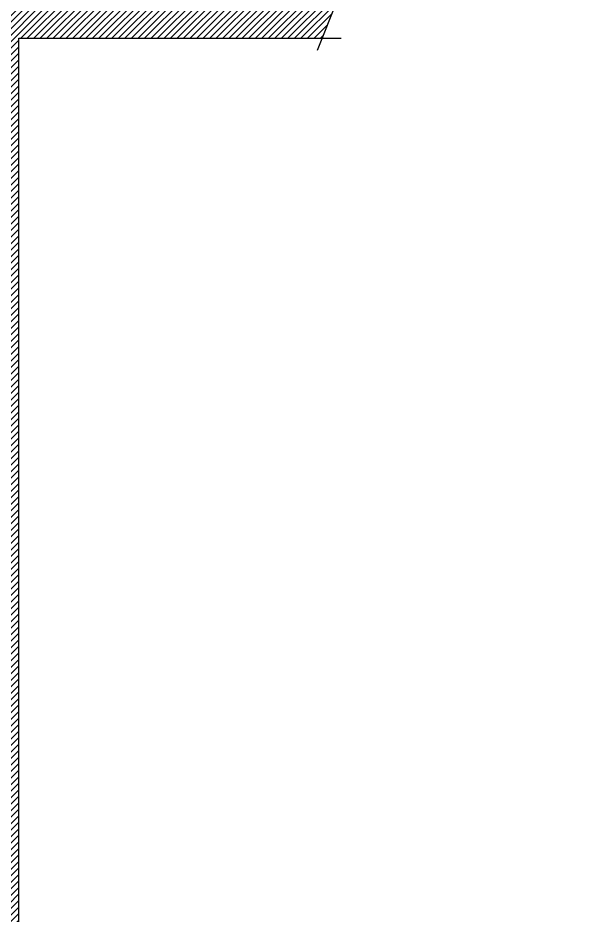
# Model space of a CAD drawing. Header units: millimetres. Extents: x -14819 to 43195, y -10328 to 20814.
# Drawn here: x 37481 to 37867, y 9860 to 10478 of the extents above; entities that cross this region are included whole.
import ezdxf

# ---------------------------------------------------------------- set-up
doc = ezdxf.new("R2010")
doc.units = ezdxf.units.MM
doc.layers.add('10 - Hachures', color=7, linetype='Continuous', lineweight=18, true_color=0x646464)
doc.layers.add('DV_Surface', color=241, linetype='Continuous', plot=False)
doc.layers.add('Mur_coupe', color=7, linetype='Continuous', lineweight=25)

msp = doc.modelspace()

# ---------------------------------------------------------------- hatches: boundary and pattern name
at = {"layer": '10 - Hachures', "lineweight": 18}
h = msp.add_hatch(dxfattribs=at)
h.set_pattern_fill('ANSI31', color=256)
h.set_pattern_definition([(45, (30000, 0), (-2.245064, 2.245064), [])])
h.paths.add_polyline_path([(37228.44, 10498.17), (37228.44, 10464.17), (37350.44, 10464.17), (37350.44, 10212.17), (37359.44, 10212.17), (37359.44, 10475.17), (37453.44, 10475.17), (37453.44, 9861.17), (37350.44, 9861.17), (37350.44, 9854.17), (37403.44, 9854.17), (37403.44, 9824.17), (37360.44, 9824.17), (37360.44, 9731.17), (37371.44, 9731.17), (37371.44, 9813.17), (37453.44, 9813.17), (37453.44, 9531.47), (37371.44, 9531.47), (37371.44, 9648.17), (37360.44, 9648.17), (37360.44, 9520.47), (37453.44, 9520.47), (37453.44, 9460.17), (37231.44, 9460.17), (37231.44, 9424.17), (37704.2, 9424.17), (37714.96, 9451.22), (37686.92, 9425.01), (37700.9, 9460.17), (37481.44, 9460.17), (37481.44, 10464.17), (37690.25, 10464.17), (37703.77, 10498.17)])
h.paths.add_polyline_path([(37446.44, 9831.17), (37446.44, 9847.17), (37410.44, 9847.17), (37410.44, 9831.17)], flags=16)

# ---------------------------------------------------------------- linework, layer by layer
at = {"layer": 'DV_Surface'}
msp.add_circle((37342.95, 10053.35, 195), 1501.31, dxfattribs=at)
at = {"layer": 'Mur_coupe', "elevation": 195, "flags": 128}
for points in [[(37714.96, 10526.3), (37686.92, 10455.8)], [(37481.44, 9460.17), (37481.44, 10464.17), (37703.44, 10464.17)]]:
    msp.add_lwpolyline(points, dxfattribs=at)

doc.saveas('drawing.dxf')
